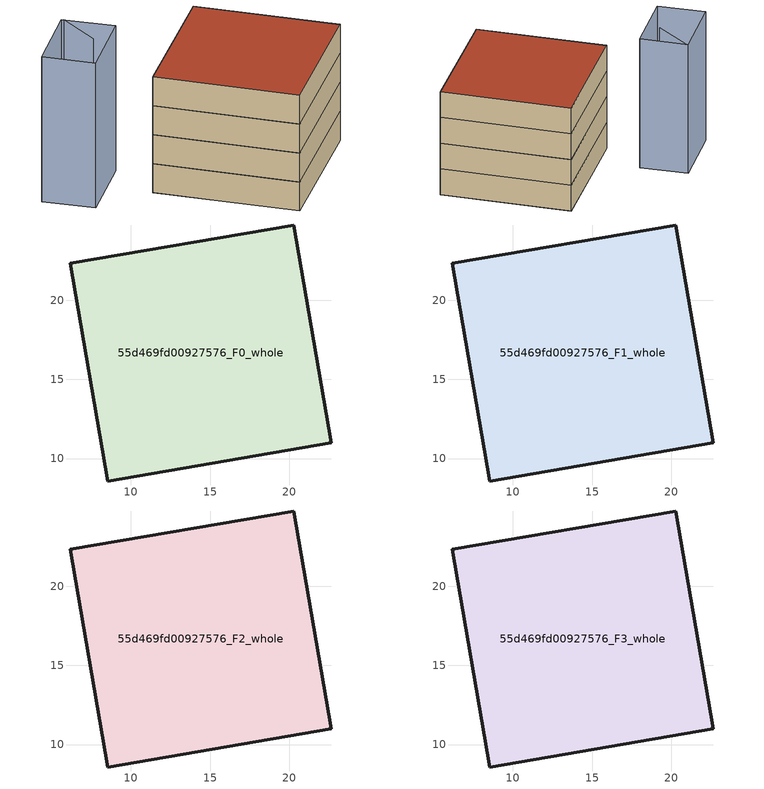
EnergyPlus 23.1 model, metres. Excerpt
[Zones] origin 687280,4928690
55d469fd00927576_F0_whole
 floor ground (EU_floor_Construction): 22.64,11 20.27,24.75 6.19,22.33 8.56,8.58 z0
 wall outside (EU_wall_Construction): 6.19,22.33 20.27,24.75 22.64,11 8.56,8.58 6.19,22.33 z0:3
55d469fd00927576_F1_whole
 floor to 55d469fd00927576_F0_whole (EU_floor_Construction): 22.63,11 20.27,24.75 6.19,22.33 8.55,8.58 z3
 wall outside (EU_wall_Construction): 6.19,22.33 20.27,24.75 22.64,11 8.56,8.58 6.19,22.33 z3:6
55d469fd00927576_F2_whole
 floor to 55d469fd00927576_F1_whole (EU_floor_Construction): 22.63,11 20.27,24.75 6.19,22.33 8.55,8.58 z6
 wall outside (EU_wall_Construction): 6.19,22.33 20.27,24.75 22.64,11 8.56,8.58 6.19,22.33 z6:9
55d469fd00927576_F3_whole
 floor to 55d469fd00927576_F2_whole (EU_floor_Construction): 22.63,11 20.27,24.75 6.19,22.33 8.55,8.58 z9
 wall outside (EU_wall_Construction): 6.19,22.33 20.27,24.75 22.64,11 8.56,8.58 6.19,22.33 z9:12
 roof outside (EU_roof_Construction): 20.27,24.75 22.64,11 8.56,8.58 6.19,22.33 z12
shading: 7.69,32.01 5.49,27.99 / 8.61,27.19 1.28,25.79 / 1.28,25.79 0.32,30.82 / 0.32,30.82 7.65,32.22 / 7.65,32.22 8.61,27.19 z0:15
[Building]
EU S2 Campaign: North Axis=0; Terrain=City; Solar Distribution=FullExterior
[Site:Location]
Bologna: Latitude=44.5; Longitude=11.25; Time Zone=1; Elevation=37
[SizingPeriod:WeatherFileDays]
AnnualSizingPeriod: Begin Month=1; Begin Day of Month=1; End Month=12; End Day of Month=31; Day of Week for Start Day=Monday; Use Weather File Daylight Saving Period=No; Use Weather File Rain and Snow Indicators=No
[MATERIAL]
EU_InternalMass_Material: Roughness=MediumRough; Thickness=0.1; Conductivity=1; Density=1800; Specific Heat=900; Thermal Absorptance=0.9; Solar Absorptance=0.7; Visible Absorptance=0.7
[MATERIAL:NOMASS] Roughness=MediumRough; Thermal Absorptance=0.9; Solar Absorptance=0.7; Visible Absorptance=0.7
Name | Thermal Resistance
EU_wall_NoMass | 0.937881
EU_roof_NoMass | 0.548572
EU_floor_NoMass | 0.71348
[CONSTRUCTION]
EU_wall_Construction: EU_wall_NoMass
EU_roof_Construction: EU_roof_NoMass
EU_floor_Construction: EU_floor_NoMass
EU_InternalMass_Construction: EU_InternalMass_Material
[ZONE] Type=1; Multiplier=1; Ceiling Height=autocalculate; Volume=597.547; Floor Area=autocalculate; Part of Total Floor Area=Yes
55d469fd00927576_F0_whole; 55d469fd00927576_F1_whole; 55d469fd00927576_F2_whole; 55d469fd00927576_F3_whole
[INTERNALMASS] Construction=EU_InternalMass_Construction; Surface Area=199.183
Name | Zone or ZoneList
55d469fd00927576_F0_whole_EU_InternalMass | 55d469fd00927576_F0_whole
55d469fd00927576_F1_whole_EU_InternalMass | 55d469fd00927576_F1_whole
55d469fd00927576_F2_whole_EU_InternalMass | 55d469fd00927576_F2_whole
55d469fd00927576_F3_whole_EU_InternalMass | 55d469fd00927576_F3_whole
[OTHEREQUIPMENT] Fuel Type=Electricity; Design Level Calculation Method=Watts/Area; Power per Zone Floor Area=1; Fraction Latent=0; Fraction Radiant=0; Fraction Lost=0; Carbon Dioxide Generation Rate=0; EndUse Subcategory=EU_Step8_InternalGains
Name | Zone or ZoneList or Space or SpaceList | Schedule
EU_Step8_InternalGain_55d469fd00927576_F0_whole_f000 | 55d469fd00927576_F0_whole | EU_Step8_GainSchedule_55d469fd00927576_F0_whole_f000
EU_Step8_InternalGain_55d469fd00927576_F1_whole_f000 | 55d469fd00927576_F1_whole | EU_Step8_GainSchedule_55d469fd00927576_F1_whole_f000
EU_Step8_InternalGain_55d469fd00927576_F2_whole_f000 | 55d469fd00927576_F2_whole | EU_Step8_GainSchedule_55d469fd00927576_F2_whole_f000
EU_Step8_InternalGain_55d469fd00927576_F3_whole_f000 | 55d469fd00927576_F3_whole | EU_Step8_GainSchedule_55d469fd00927576_F3_whole_f000
[ZONEVENTILATION:DESIGNFLOWRATE] Schedule=EU_AlwaysOn; Design Flow Rate Calculation Method=AirChanges/Hour; Air Changes per Hour=0.687892; Ventilation Type=Natural; Fan Pressure Rise=0; Fan Total Efficiency=1; Constant Term Coefficient=1; Temperature Term Coefficient=0; Velocity Term Coefficient=0; Velocity Squared Term Coefficient=0; Minimum Indoor Temperature=-100; Maximum Indoor Temperature=100; Delta Temperature=-100; Minimum Outdoor Temperature=-100; Maximum Outdoor Temperature=100; Maximum Wind Speed=40
Name | Zone or ZoneList or Space or SpaceList
EU_ConstantAir_55d469fd00927576_F0_whole | 55d469fd00927576_F0_whole
EU_ConstantAir_55d469fd00927576_F1_whole | 55d469fd00927576_F1_whole
EU_ConstantAir_55d469fd00927576_F2_whole | 55d469fd00927576_F2_whole
EU_ConstantAir_55d469fd00927576_F3_whole | 55d469fd00927576_F3_whole
[HVACTEMPLATE:THERMOSTAT] Constant Heating Setpoint=20; Constant Cooling Setpoint=50
EU_HeatOnly_55d469fd00927576_F0_whole; EU_HeatOnly_55d469fd00927576_F1_whole; EU_HeatOnly_55d469fd00927576_F2_whole; EU_HeatOnly_55d469fd00927576_F3_whole
[HVACTEMPLATE:ZONE:IDEALLOADSAIRSYSTEM] System Availability Schedule=EU_AlwaysOn; Maximum Heating Supply Air Temperature=50; Minimum Cooling Supply Air Temperature=13; Maximum Heating Supply Air Humidity Ratio=0.0156; Minimum Cooling Supply Air Humidity Ratio=0.0077; Heating Limit=NoLimit; Cooling Limit=NoLimit; Heating Availability Schedule=EU_AlwaysOn; Cooling Availability Schedule=EU_CoolingOff; Dehumidification Control Type=ConstantSensibleHeatRatio; Cooling Sensible Heat Ratio=0.7; Dehumidification Setpoint=60; Humidification Control Type=None; Humidification Setpoint=30; Outdoor Air Method=None; Outdoor Air Flow Rate per Person=0.00944; Outdoor Air Flow Rate per Zone Floor Area=0; Outdoor Air Flow Rate per Zone=0; Demand Controlled Ventilation Type=None; Outdoor Air Economizer Type=NoEconomizer; Heat Recovery Type=None; Sensible Heat Recovery Effectiveness=0.7; Latent Heat Recovery Effectiveness=0.65
Name | Template Thermostat
55d469fd00927576_F0_whole | EU_HeatOnly_55d469fd00927576_F0_whole
55d469fd00927576_F1_whole | EU_HeatOnly_55d469fd00927576_F1_whole
55d469fd00927576_F2_whole | EU_HeatOnly_55d469fd00927576_F2_whole
55d469fd00927576_F3_whole | EU_HeatOnly_55d469fd00927576_F3_whole
[SIZING:ZONE] Zone Cooling Design Supply Air Temperature Input Method=SupplyAirTemperature; Zone Cooling Design Supply Air Temperature=13; Zone Heating Design Supply Air Temperature Input Method=SupplyAirTemperature; Zone Heating Design Supply Air Temperature=50; Zone Cooling Design Supply Air Humidity Ratio=0.008; Zone Heating Design Supply Air Humidity Ratio=0.008; Cooling Design Air Flow Method=DesignDay; Cooling Design Air Flow Rate=0; Cooling Minimum Air Flow per Zone Floor Area=0.000762; Cooling Minimum Air Flow=0; Cooling Minimum Air Flow Fraction=0.2; Heating Design Air Flow Method=DesignDay; Heating Design Air Flow Rate=0; Heating Maximum Air Flow per Zone Floor Area=0.002032; Heating Maximum Air Flow=0.141576; Heating Maximum Air Flow Fraction=0.3; Account for Dedicated Outdoor Air System=No; Dedicated Outdoor Air System Control Strategy=NeutralSupplyAir; Dedicated Outdoor Air Low Setpoint Temperature for Design=autosize; Dedicated Outdoor Air High Setpoint Temperature for Design=autosize; Zone Load Sizing Method=Sensible Load Only No Latent Load; Zone Latent Cooling Design Supply Air Humidity Ratio Input Method=HumidityRatioDifference; Zone Cooling Design Supply Air Humidity Ratio Difference=0.005; Zone Latent Heating Design Supply Air Humidity Ratio Input Method=HumidityRatioDifference; Zone Humidification Design Supply Air Humidity Ratio Difference=0.005
55d469fd00927576_F0_whole; 55d469fd00927576_F1_whole; 55d469fd00927576_F2_whole; 55d469fd00927576_F3_whole
[SCHEDULE:CONSTANT]
Name | Hourly Value
EU_AlwaysOn | 1
EU_CoolingOff | 0
[SCHEDULE:FILE] Column Number=1; Rows to Skip at Top=0; Number of Hours of Data=8760; Column Separator=Comma; Interpolate to Timestep=No; Minutes per Item=60; Adjust Schedule for Daylight Savings=Yes
Name | File
EU_Step8_GainSchedule_55d469fd00927576_F0_whole_f000 | ../../schedules/55d469fd00927576/55d469fd00927576_F0_whole_f000_gain.csv
EU_Step8_GainSchedule_55d469fd00927576_F1_whole_f000 | ../../schedules/55d469fd00927576/55d469fd00927576_F1_whole_f000_gain.csv
EU_Step8_GainSchedule_55d469fd00927576_F2_whole_f000 | ../../schedules/55d469fd00927576/55d469fd00927576_F2_whole_f000_gain.csv
EU_Step8_GainSchedule_55d469fd00927576_F3_whole_f000 | ../../schedules/55d469fd00927576/55d469fd00927576_F3_whole_f000_gain.csv
